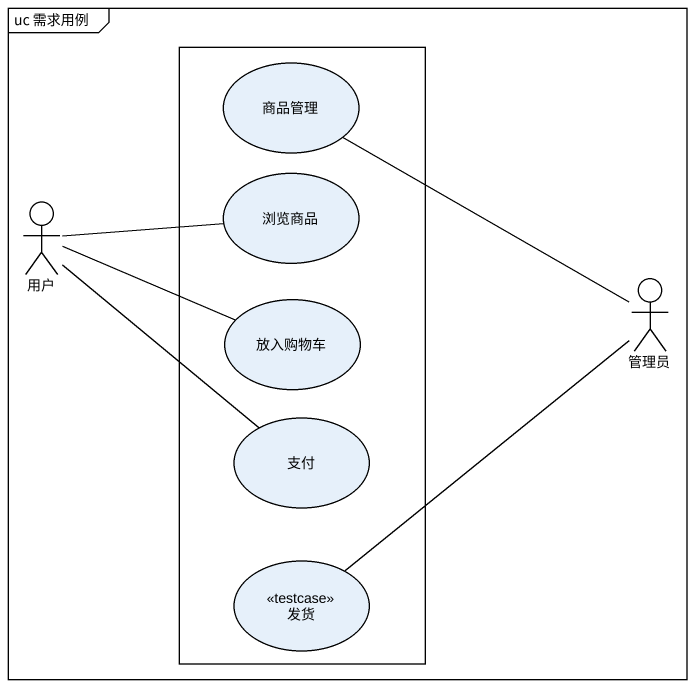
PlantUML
@startuml
mainframe uc 需求用例
rectangle " " as rectangle1 {
  usecase 商品管理
  usecase 浏览商品
  usecase 放入购物车
  usecase 支付
  usecase 发货 <<testcase>>
}
actor 用户
actor 管理员
用户 -right- 浏览商品
用户 -right- 放入购物车
用户 -- 支付
管理员 -up- 商品管理
管理员 -- 发货
@enduml
